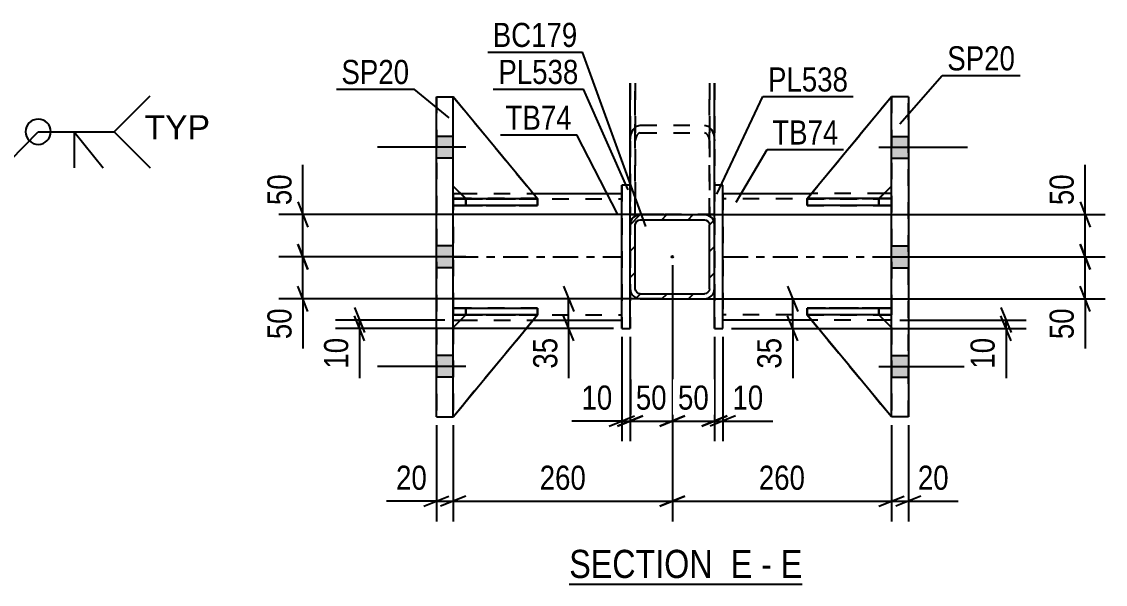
# Model space of a CAD drawing. Header units: millimetres. Extents: x 0 to 841, y 0 to 594.
# Drawn here: x 121.7 to 250.2, y 97.2 to 164 of the extents above; entities that cross this region are included whole.
import ezdxf

# ---------------------------------------------------------------- set-up
doc = ezdxf.new("R2010")
doc.units = ezdxf.units.MM
doc.linetypes.add('DXK_LINE_DOT2', pattern=[3.9198, 1.9599, -1.9599])
doc.linetypes.add('DXK_LINE_DOT3', pattern=[5.9187, 2.979, -0.9799, 0.9799, -0.9799])
doc.styles.add('Arial', font='ARIAL.TTF', dxfattribs={"height": 0.2})
doc.styles.add('Arial Narrow', font='ARIALN.TTF', dxfattribs={"height": 0.2})

# ---------------------------------------------------------------- blocks, each defined once
blk = doc.blocks.new('Unknown-122568681-16 - 2833')
at = {"color": 6, "linetype": 'Continuous'}
blk.add_line((186.62, 97.21), (214.27, 97.21), dxfattribs=at)
at = {"color": 0, "linetype": 'Continuous'}
for points in [[(204.73, 97.96), (204.73, 101.46), (186.62, 101.46), (186.62, 97.96)], [(208.34, 97.96), (208.34, 101.46), (205.78, 101.46), (205.78, 97.96)], [(210.66, 97.96), (210.66, 101.46), (209.39, 101.46), (209.39, 97.96)], [(214.27, 97.96), (214.27, 101.46), (211.71, 101.46), (211.71, 97.96)]]:
    blk.add_wipeout(points, dxfattribs=at)
at = {"color": 7, "linetype": 'Continuous', "style": 'Arial Narrow'}
for s, p in [('SECTION ', (186.62, 97.96)), ('E', (205.78, 97.96)), ('E', (211.71, 97.96)), ('-', (209.39, 97.96))]:
    blk.add_text(s, height=3.34, dxfattribs=at).set_placement(p)
blk = doc.blocks.new('Part-122568681-2897 - 2833')
at = {"color": 2, "linetype": 'Continuous'}
for p, q in [((193.85, 144.59), (193.85, 156.69)), ((203.85, 144.59), (203.85, 156.69)), ((193.85, 141.09), (194.2, 141.09)), ((194.2, 141.09), (195.05, 141.09)), ((203.5, 141.09), (202.65, 141.09)), ((203.76, 141.09), (203.5, 141.09)), ((203.85, 141.09), (203.76, 141.09))]:
    blk.add_line(p, q, dxfattribs=at)
at = {"color": 7, "linetype": 'DXK_LINE_DOT2'}
for p, q in [((193.85, 156.69), (193.85, 149.86)), ((194.45, 156.69), (194.45, 141.09)), ((194.45, 149.86), (194.45, 156.69)), ((203.25, 156.69), (203.25, 149.86)), ((203.25, 141.09), (203.25, 156.69)), ((203.85, 149.86), (203.85, 156.69)), ((194.59, 151.58), (195.05, 151.72)), ((195.05, 151.72), (202.65, 151.72)), ((202.65, 151.72), (203.11, 151.58)), ((193.85, 149.86), (193.94, 150.57)), ((193.94, 150.57), (194.2, 151.18)), ((194.2, 151.18), (194.59, 151.58)), ((194.63, 150.52), (194.5, 150.22)), ((194.82, 150.72), (194.63, 150.52)), ((195.05, 150.79), (194.82, 150.72)), ((195.05, 150.79), (202.65, 150.79)), ((202.88, 150.72), (202.65, 150.79)), ((203.08, 150.52), (202.88, 150.72)), ((203.21, 150.22), (203.08, 150.52)), ((203.11, 151.58), (203.5, 151.18)), ((203.5, 151.18), (203.76, 150.57)), ((203.76, 150.57), (203.85, 149.86)), ((193.85, 149.86), (193.85, 141.09)), ((194.5, 150.22), (194.45, 149.86)), ((194.45, 141.09), (194.45, 149.86)), ((203.25, 149.86), (203.21, 150.22)), ((203.25, 149.86), (203.25, 141.09)), ((203.85, 141.09), (203.85, 149.86)), ((193.85, 141.09), (193.85, 144.59)), ((203.85, 141.09), (203.85, 144.59)), ((194.45, 141.09), (194.5, 141.09)), ((194.5, 141.09), (194.59, 141.09)), ((195.05, 141.09), (203.11, 141.09)), ((203.5, 141.09), (203.25, 141.09))]:
    blk.add_line(p, q, dxfattribs=at)
blk = doc.blocks.new('Bolt-122568681-2849 - 2833')
at = {"linetype": 'Continuous'}
for points in [[(226.85, 147.78), (226.85, 150.38), (224.85, 150.38), (224.85, 147.78)], [(226.85, 147.78), (226.85, 150.38), (224.85, 150.38), (224.85, 147.78)], [(226.85, 147.78), (226.85, 150.38), (224.85, 150.38), (224.85, 147.78)], [(226.85, 134.78), (226.85, 137.38), (224.85, 137.38), (224.85, 134.78)], [(226.85, 134.78), (226.85, 137.38), (224.85, 137.38), (224.85, 134.78)], [(226.85, 121.78), (226.85, 124.38), (224.85, 124.38), (224.85, 121.78)], [(226.85, 121.78), (226.85, 124.38), (224.85, 124.38), (224.85, 121.78)], [(226.85, 121.78), (226.85, 124.38), (224.85, 124.38), (224.85, 121.78)]]:
    blk.add_hatch(color=1, dxfattribs=at).paths.add_polyline_path(points)
at = {"color": 1, "linetype": 'Continuous'}
for p, q in [((224.85, 150.38), (226.85, 150.38)), ((224.85, 150.38), (226.85, 150.38)), ((224.85, 150.38), (226.85, 150.38)), ((223.35, 149.08), (233.85, 149.08)), ((223.35, 149.08), (233.85, 149.08)), ((223.35, 149.08), (233.85, 149.08)), ((224.85, 147.78), (226.85, 147.78)), ((224.85, 147.78), (226.85, 147.78)), ((224.85, 147.78), (226.85, 147.78)), ((224.85, 137.38), (226.85, 137.38)), ((224.85, 137.38), (226.85, 137.38)), ((223.35, 136.08), (233.85, 136.08)), ((223.35, 136.08), (233.85, 136.08)), ((224.85, 134.78), (226.85, 134.78)), ((224.85, 134.78), (226.85, 134.78)), ((224.85, 124.38), (226.85, 124.38)), ((224.85, 124.38), (226.85, 124.38)), ((224.85, 124.38), (226.85, 124.38)), ((223.35, 123.08), (233.85, 123.08)), ((223.35, 123.08), (233.85, 123.08)), ((223.35, 123.08), (233.85, 123.08)), ((224.85, 121.78), (226.85, 121.78)), ((224.85, 121.78), (226.85, 121.78)), ((224.85, 121.78), (226.85, 121.78))]:
    blk.add_line(p, q, dxfattribs=at)
blk = doc.blocks.new('Part-122568681-3017 - 2833')
at = {"color": 7, "linetype": 'DXK_LINE_DOT2'}
for p, q in [((224.85, 155.09), (214.85, 142.98)), ((214.85, 142.98), (224.85, 155.09)), ((224.85, 144.48), (224.85, 155.09)), ((223.35, 142.98), (224.85, 144.48)), ((223.35, 142.98), (224.85, 144.48)), ((214.85, 142.98), (223.35, 142.98)), ((214.85, 142.98), (214.85, 142.98)), ((223.35, 142.98), (214.85, 142.98)), ((223.35, 142.98), (223.35, 142.98))]:
    blk.add_line(p, q, dxfattribs=at)
blk = doc.blocks.new('Part-122568681-2933 - 2833')
at = {"color": 7, "linetype": 'DXK_LINE_DOT2'}
for p, q in [((174.35, 129.18), (172.85, 127.68)), ((172.85, 117.09), (182.85, 129.18)), ((172.85, 127.68), (174.35, 129.18)), ((182.85, 129.18), (172.85, 117.09)), ((182.85, 129.18), (174.35, 129.18)), ((174.35, 129.18), (174.35, 129.18)), ((174.35, 129.18), (182.85, 129.18)), ((182.85, 129.18), (182.85, 129.18)), ((172.85, 127.68), (172.85, 117.09))]:
    blk.add_line(p, q, dxfattribs=at)
blk = doc.blocks.new('Part-122568681-2978 - 2833')
at = {"color": 2, "linetype": 'Continuous'}
for p, q in [((192.85, 127.59), (192.85, 144.59)), ((193.85, 144.59), (192.85, 144.59)), ((193.85, 139.89), (193.85, 144.59)), ((193.85, 127.59), (193.85, 132.29)), ((192.85, 127.59), (193.85, 127.59))]:
    blk.add_line(p, q, dxfattribs=at)
at = {"color": 7, "linetype": 'DXK_LINE_DOT2'}
for p, q in [((192.85, 144.59), (192.85, 127.59)), ((193.85, 144.59), (193.85, 127.59)), ((193.85, 132.29), (193.85, 139.89))]:
    blk.add_line(p, q, dxfattribs=at)
blk = doc.blocks.new('Bolt-122568681-2850 - 2833')
at = {"linetype": 'Continuous'}
for points in [[(172.85, 147.78), (172.85, 150.38), (170.85, 150.38), (170.85, 147.78)], [(172.85, 147.78), (172.85, 150.38), (170.85, 150.38), (170.85, 147.78)], [(172.85, 147.78), (172.85, 150.38), (170.85, 150.38), (170.85, 147.78)], [(172.85, 134.78), (172.85, 137.38), (170.85, 137.38), (170.85, 134.78)], [(172.85, 134.78), (172.85, 137.38), (170.85, 137.38), (170.85, 134.78)], [(172.85, 121.78), (172.85, 124.38), (170.85, 124.38), (170.85, 121.78)], [(172.85, 121.78), (172.85, 124.38), (170.85, 124.38), (170.85, 121.78)], [(172.85, 121.78), (172.85, 124.38), (170.85, 124.38), (170.85, 121.78)]]:
    blk.add_hatch(color=1, dxfattribs=at).paths.add_polyline_path(points)
at = {"color": 1, "linetype": 'Continuous'}
for p, q in [((172.85, 150.38), (170.85, 150.38)), ((172.85, 150.38), (170.85, 150.38)), ((172.85, 150.38), (170.85, 150.38)), ((174.35, 149.08), (163.85, 149.08)), ((174.35, 149.08), (163.85, 149.08)), ((174.35, 149.08), (163.85, 149.08)), ((172.85, 147.78), (170.85, 147.78)), ((172.85, 147.78), (170.85, 147.78)), ((172.85, 147.78), (170.85, 147.78)), ((172.85, 137.38), (170.85, 137.38)), ((172.85, 137.38), (170.85, 137.38)), ((174.35, 136.08), (163.85, 136.08)), ((174.35, 136.08), (163.85, 136.08)), ((172.85, 134.78), (170.85, 134.78)), ((172.85, 134.78), (170.85, 134.78)), ((172.85, 124.38), (170.85, 124.38)), ((172.85, 124.38), (170.85, 124.38)), ((172.85, 124.38), (170.85, 124.38)), ((174.35, 123.08), (163.85, 123.08)), ((174.35, 123.08), (163.85, 123.08)), ((174.35, 123.08), (163.85, 123.08)), ((172.85, 121.78), (170.85, 121.78)), ((172.85, 121.78), (170.85, 121.78)), ((172.85, 121.78), (170.85, 121.78))]:
    blk.add_line(p, q, dxfattribs=at)
blk = doc.blocks.new('Part-122568681-2896 - 2833')
at = {"color": 7, "linetype": 'DXK_LINE_DOT2'}
for p, q in [((193.85, 141.09), (193.85, 156.69)), ((193.85, 141.09), (193.85, 156.69)), ((194.45, 141.09), (194.45, 156.69)), ((194.45, 141.09), (194.45, 156.69)), ((203.25, 141.09), (203.25, 156.69)), ((203.25, 141.09), (203.25, 156.69)), ((203.85, 141.09), (203.85, 156.69)), ((203.85, 156.69), (203.85, 141.09)), ((203.85, 141.09), (193.85, 141.09)), ((203.85, 141.09), (203.85, 141.09))]:
    blk.add_line(p, q, dxfattribs=at)
blk = doc.blocks.new('Part-122568681-2932 - 2833')
at = {"color": 2, "linetype": 'Continuous'}
for p, q in [((174.35, 129.18), (172.85, 127.68)), ((172.85, 117.09), (182.85, 129.18)), ((182.85, 129.18), (174.35, 129.18)), ((174.35, 129.18), (174.35, 129.18)), ((182.85, 129.18), (182.85, 129.18))]:
    blk.add_line(p, q, dxfattribs=at)
at = {"color": 7, "linetype": 'DXK_LINE_DOT2'}
for p, q in [((172.85, 127.68), (174.35, 129.18)), ((172.85, 117.09), (182.85, 129.18)), ((174.35, 129.18), (182.85, 129.18)), ((172.85, 127.68), (172.85, 117.09))]:
    blk.add_line(p, q, dxfattribs=at)
blk = doc.blocks.new('Part-122568681-2934 - 2833')
at = {"color": 2, "linetype": 'Continuous'}
for p, q in [((172.85, 155.09), (172.85, 155.09)), ((172.85, 155.09), (172.85, 155.08)), ((182.85, 142.98), (172.85, 155.09)), ((174.34, 142.99), (172.85, 144.48)), ((181.6, 142.98), (182.85, 142.98)), ((182.85, 142.98), (182.85, 142.98))]:
    blk.add_line(p, q, dxfattribs=at)
at = {"color": 7, "linetype": 'DXK_LINE_DOT2'}
for p, q in [((172.85, 155.09), (182.85, 142.98)), ((172.85, 144.48), (172.85, 155.08)), ((174.35, 142.98), (172.85, 144.48)), ((174.35, 142.98), (174.34, 142.99)), ((182.85, 142.98), (174.35, 142.98)), ((174.35, 142.98), (174.35, 142.98)), ((174.35, 142.98), (181.6, 142.98))]:
    blk.add_line(p, q, dxfattribs=at)
blk = doc.blocks.new('Part-122568681-2935 - 2833')
at = {"color": 7, "linetype": 'DXK_LINE_DOT2'}
for p, q in [((172.85, 144.48), (172.85, 155.09)), ((172.85, 155.09), (182.85, 142.98)), ((172.85, 155.09), (182.85, 142.98)), ((174.35, 142.98), (172.85, 144.48)), ((174.35, 142.98), (172.85, 144.48)), ((182.85, 142.98), (174.35, 142.98)), ((174.35, 142.98), (174.35, 142.98)), ((174.35, 142.98), (182.85, 142.98)), ((182.85, 142.98), (182.85, 142.98))]:
    blk.add_line(p, q, dxfattribs=at)
blk = doc.blocks.new('Part-122568681-2942 - 2833')
at = {"color": 2, "linetype": 'Continuous'}
for p, q in [((214.85, 129.99), (224.85, 129.99)), ((214.85, 129.99), (214.85, 129.19)), ((224.85, 129.99), (224.85, 129.99)), ((224.85, 129.99), (224.85, 129.19)), ((224.85, 129.19), (214.85, 129.19)), ((224.85, 129.19), (224.85, 129.19))]:
    blk.add_line(p, q, dxfattribs=at)
at = {"color": 7, "linetype": 'DXK_LINE_DOT2'}
for p, q in [((223.35, 129.99), (214.85, 129.99)), ((224.85, 129.99), (223.35, 129.99)), ((223.35, 129.99), (223.35, 129.19)), ((224.85, 129.99), (224.85, 129.19)), ((214.85, 129.19), (223.35, 129.19)), ((223.35, 129.19), (224.85, 129.19))]:
    blk.add_line(p, q, dxfattribs=at)
blk = doc.blocks.new('Part-122568681-3007 - 2833')
at = {"color": 2, "linetype": 'Continuous'}
for p, q in [((170.85, 155.08), (170.85, 155.08)), ((170.85, 155.08), (172.85, 155.08)), ((170.85, 117.08), (170.85, 155.08)), ((172.85, 117.08), (172.85, 155.08)), ((170.85, 117.08), (170.85, 117.08)), ((170.85, 117.08), (172.85, 117.08))]:
    blk.add_line(p, q, dxfattribs=at)
at = {"color": 7, "linetype": 'DXK_LINE_DOT2'}
for p, q in [((170.85, 155.08), (170.85, 117.08)), ((172.85, 117.08), (172.85, 155.08))]:
    blk.add_line(p, q, dxfattribs=at)
blk = doc.blocks.new('Part-122568681-2943 - 2833')
at = {"color": 2, "linetype": 'Continuous'}
for p, q in [((214.86, 142.99), (214.85, 142.99)), ((214.85, 142.99), (214.85, 142.19)), ((224.85, 142.99), (216.1, 142.99)), ((224.85, 142.99), (224.85, 142.99)), ((224.85, 142.99), (224.85, 142.19)), ((224.85, 142.19), (214.85, 142.19)), ((224.85, 142.19), (224.85, 142.19))]:
    blk.add_line(p, q, dxfattribs=at)
at = {"color": 7, "linetype": 'DXK_LINE_DOT2'}
for p, q in [((216.1, 142.99), (214.86, 142.99)), ((223.35, 142.99), (214.86, 142.99)), ((223.35, 142.99), (224.85, 142.99)), ((223.35, 142.99), (223.35, 142.19)), ((224.85, 142.99), (224.85, 142.19)), ((214.85, 142.19), (223.35, 142.19)), ((223.35, 142.19), (224.85, 142.19))]:
    blk.add_line(p, q, dxfattribs=at)
blk = doc.blocks.new('Part-122568681-3018 - 2833')
at = {"color": 7, "linetype": 'DXK_LINE_DOT2'}
for p, q in [((214.85, 129.19), (214.85, 129.99)), ((214.85, 129.99), (223.35, 129.99)), ((224.85, 129.99), (214.85, 129.99)), ((223.35, 129.19), (223.35, 129.99)), ((223.35, 129.99), (224.85, 129.99)), ((224.85, 129.19), (224.85, 129.99)), ((224.85, 129.19), (224.85, 129.99)), ((224.85, 129.99), (224.85, 129.99)), ((223.35, 129.19), (214.85, 129.19)), ((214.85, 129.19), (224.85, 129.19)), ((224.85, 129.19), (223.35, 129.19)), ((224.85, 129.19), (224.85, 129.19))]:
    blk.add_line(p, q, dxfattribs=at)
blk = doc.blocks.new('Part-122568681-2958 - 2833')
at = {"color": 2, "linetype": 'Continuous'}
for p, q in [((204.85, 143.58), (215.35, 143.58)), ((224.85, 143.58), (223.96, 143.58)), ((215.34, 128.58), (204.85, 128.58)), ((224.85, 128.58), (223.94, 128.58))]:
    blk.add_line(p, q, dxfattribs=at)
at = {"color": 7, "linetype": 'DXK_LINE_DOT2'}
for p, q in [((204.85, 143.58), (204.85, 143.58)), ((204.85, 143.58), (204.85, 128.58)), ((204.85, 128.58), (204.85, 143.58)), ((204.85, 143.58), (204.85, 143.58)), ((204.85, 142.98), (204.85, 142.98)), ((224.85, 142.98), (204.85, 142.98)), ((223.96, 143.58), (215.35, 143.58)), ((224.85, 128.58), (224.85, 143.58)), ((224.85, 128.58), (224.85, 143.58)), ((204.85, 129.18), (204.85, 129.18)), ((224.85, 129.18), (204.85, 129.18)), ((204.85, 128.58), (204.85, 128.58)), ((204.85, 128.58), (204.85, 128.58)), ((223.94, 128.58), (215.34, 128.58))]:
    blk.add_line(p, q, dxfattribs=at)
at = {"color": 7, "linetype": 'DXK_LINE_DOT3'}
blk.add_line((204.85, 136.08), (224.85, 136.08), dxfattribs=at)
blk = doc.blocks.new('Part-122568681-2973 - 2833')
at = {"color": 2, "linetype": 'Continuous'}
for p, q in [((203.85, 139.9), (203.85, 144.59)), ((204.85, 144.59), (203.85, 144.59)), ((204.85, 127.59), (204.85, 144.59)), ((203.85, 127.59), (203.85, 132.29)), ((203.85, 127.59), (204.85, 127.59))]:
    blk.add_line(p, q, dxfattribs=at)
at = {"color": 7, "linetype": 'DXK_LINE_DOT2'}
for p, q in [((203.85, 144.59), (203.85, 127.59)), ((204.85, 127.59), (204.85, 144.59)), ((203.85, 132.29), (203.85, 139.9))]:
    blk.add_line(p, q, dxfattribs=at)
blk = doc.blocks.new('Part-122568681-2983 - 2833')
at = {"color": 2, "linetype": 'Continuous'}
for p, q in [((172.85, 143.58), (173.74, 143.58)), ((182.35, 143.58), (192.85, 143.58)), ((172.85, 128.58), (173.76, 128.58)), ((182.36, 128.58), (192.85, 128.58))]:
    blk.add_line(p, q, dxfattribs=at)
at = {"color": 7, "linetype": 'DXK_LINE_DOT2'}
for p, q in [((172.85, 143.58), (172.85, 143.58)), ((172.85, 143.58), (172.85, 128.58)), ((172.85, 128.58), (172.85, 143.58)), ((172.85, 143.58), (172.85, 143.58)), ((172.85, 142.98), (172.85, 142.98)), ((172.85, 142.98), (192.85, 142.98)), ((173.74, 143.58), (182.35, 143.58)), ((192.85, 128.58), (192.85, 143.58)), ((192.85, 128.58), (192.85, 143.58)), ((172.85, 129.18), (172.85, 129.18)), ((172.85, 129.18), (192.85, 129.18)), ((172.85, 128.58), (172.85, 128.58)), ((172.85, 128.58), (172.85, 128.58)), ((173.76, 128.58), (182.36, 128.58))]:
    blk.add_line(p, q, dxfattribs=at)
at = {"color": 7, "linetype": 'DXK_LINE_DOT3'}
blk.add_line((172.85, 136.08), (192.85, 136.08), dxfattribs=at)
blk = doc.blocks.new('Part-122568681-2984 - 2833')
at = {"color": 7, "linetype": 'DXK_LINE_DOT2'}
for p, q in [((172.85, 129.99), (174.35, 129.99)), ((182.85, 129.99), (172.85, 129.99)), ((172.85, 129.99), (172.85, 129.99)), ((172.85, 129.99), (172.85, 129.19)), ((172.85, 129.99), (172.85, 129.19)), ((174.35, 129.99), (182.85, 129.99)), ((174.35, 129.99), (174.35, 129.19)), ((182.85, 129.99), (182.85, 129.19)), ((174.35, 129.19), (172.85, 129.19)), ((172.85, 129.19), (182.85, 129.19)), ((172.85, 129.19), (172.85, 129.19)), ((182.85, 129.19), (174.35, 129.19))]:
    blk.add_line(p, q, dxfattribs=at)
blk = doc.blocks.new('Part-122568681-2985 - 2833')
at = {"color": 7, "linetype": 'DXK_LINE_DOT2'}
for p, q in [((172.85, 142.99), (174.35, 142.99)), ((182.85, 142.99), (172.85, 142.99)), ((172.85, 142.99), (172.85, 142.99)), ((172.85, 142.99), (172.85, 142.19)), ((172.85, 142.99), (172.85, 142.19)), ((174.35, 142.99), (182.85, 142.99)), ((174.35, 142.99), (174.35, 142.19)), ((182.85, 142.99), (182.85, 142.19)), ((174.35, 142.19), (172.85, 142.19)), ((172.85, 142.19), (182.85, 142.19)), ((172.85, 142.19), (172.85, 142.19)), ((182.85, 142.19), (174.35, 142.19))]:
    blk.add_line(p, q, dxfattribs=at)
blk = doc.blocks.new('Part-122568681-3050 - 2833')
at = {"linetype": 'Continuous'}
h = blk.add_hatch(dxfattribs=at)
h.set_pattern_fill('', scale=0.7, style=0, pattern_type=0)
h.set_pattern_definition([(45, (195.0512, 141.0946), (-1.57154, 1.57154), [])])
h.paths.add_polyline_path([(202.65, 141.09), (195.05, 141.09), (194.59, 141), (194.2, 140.74), (193.94, 140.35), (193.85, 139.89), (193.85, 132.29), (193.94, 131.84), (194.2, 131.45), (194.59, 131.19), (195.05, 131.09), (202.65, 131.09), (203.11, 131.19), (203.5, 131.45), (203.76, 131.84), (203.85, 132.29), (203.85, 139.89), (203.76, 140.35), (203.5, 140.74), (203.11, 141)])
h.paths.add_polyline_path([(203.21, 140.12), (203.25, 139.89), (203.25, 132.29), (203.21, 132.06), (203.08, 131.87), (202.88, 131.74), (202.65, 131.69), (195.05, 131.69), (194.82, 131.74), (194.63, 131.87), (194.5, 132.06), (194.45, 132.29), (194.45, 139.89), (194.5, 140.12), (194.63, 140.32), (194.82, 140.45), (195.05, 140.49), (202.65, 140.49), (202.88, 140.45), (203.08, 140.32)])
blk.add_hatch(color=30, dxfattribs=at).paths.add_polyline_path([(198.85, 135.99, -1), (198.85, 136.19, -1)])
at = {"color": 2, "linetype": 'Continuous'}
for p, q in [((193.94, 140.35), (193.85, 139.89)), ((194.5, 140.12), (194.63, 140.32)), ((195.05, 141.09), (194.59, 141)), ((194.63, 140.32), (194.82, 140.45)), ((194.82, 140.45), (195.05, 140.49)), ((195.05, 141.09), (195.05, 141.09)), ((195.05, 141.09), (202.65, 141.09)), ((195.05, 140.49), (195.05, 140.49)), ((195.05, 140.49), (202.65, 140.49)), ((202.65, 141.09), (202.65, 141.09)), ((203.11, 141), (202.65, 141.09)), ((202.65, 140.49), (202.65, 140.49)), ((202.65, 140.49), (202.88, 140.45)), ((202.88, 140.45), (203.08, 140.32)), ((203.08, 140.32), (203.21, 140.12)), ((203.85, 139.89), (203.76, 140.35)), ((193.85, 139.89), (193.85, 139.89)), ((193.85, 132.29), (193.85, 139.89)), ((194.45, 139.89), (194.5, 140.12)), ((194.45, 139.89), (194.45, 139.89)), ((194.45, 132.29), (194.45, 139.89)), ((203.21, 140.12), (203.25, 139.89)), ((203.25, 139.89), (203.25, 139.89)), ((203.25, 132.29), (203.25, 139.89)), ((203.85, 139.89), (203.85, 139.89)), ((203.85, 132.29), (203.85, 139.89)), ((193.85, 132.29), (193.85, 132.29)), ((193.85, 132.29), (193.94, 131.84)), ((194.45, 132.29), (194.45, 132.29)), ((194.5, 132.06), (194.45, 132.29)), ((194.63, 131.87), (194.5, 132.06)), ((194.59, 131.19), (195.05, 131.09)), ((194.82, 131.74), (194.63, 131.87)), ((195.05, 131.69), (194.82, 131.74)), ((195.05, 131.69), (195.05, 131.69)), ((195.05, 131.69), (202.65, 131.69)), ((202.88, 131.74), (202.65, 131.69)), ((202.65, 131.69), (202.65, 131.69)), ((202.65, 131.09), (203.11, 131.19)), ((203.08, 131.87), (202.88, 131.74)), ((203.21, 132.06), (203.08, 131.87)), ((203.25, 132.29), (203.21, 132.06)), ((203.25, 132.29), (203.25, 132.29)), ((203.76, 131.84), (203.85, 132.29)), ((203.85, 132.29), (203.85, 132.29)), ((195.05, 131.09), (195.05, 131.09)), ((195.05, 131.09), (202.65, 131.09)), ((202.65, 131.09), (202.65, 131.09))]:
    blk.add_line(p, q, dxfattribs=at)
at = {"color": 7, "linetype": 'DXK_LINE_DOT3'}
blk.add_line((198.85, 136.09), (198.85, 136.09), dxfattribs=at)
at = {"color": 30, "linetype": 'DXK_LINE_DOT3'}
blk.add_line((198.85, 136.09), (198.85, 136.09), dxfattribs=at)
at = {"color": 30, "linetype": 'Continuous'}
blk.add_circle((198.85, 136.09), 0.1, dxfattribs=at)
at = {"color": 2, "linetype": 'Continuous'}
for centre, start, end in [((195.05, 139.89), 112.5, 157.5), ((202.65, 139.89), 22.5, 67.5), ((195.05, 132.29), 202.5, 247.5), ((202.65, 132.29), 292.5, 337.5)]:
    blk.add_arc(centre, 1.2, start, end, dxfattribs=at)
blk = doc.blocks.new('Part-122568681-2986 - 2833')
at = {"color": 2, "linetype": 'Continuous'}
for p, q in [((172.85, 129.19), (172.85, 129.99)), ((172.85, 129.99), (182.85, 129.99)), ((172.85, 129.99), (172.85, 129.99)), ((182.85, 129.19), (182.85, 129.99)), ((182.85, 129.19), (172.85, 129.19)), ((172.85, 129.19), (172.85, 129.19))]:
    blk.add_line(p, q, dxfattribs=at)
at = {"color": 7, "linetype": 'DXK_LINE_DOT2'}
for p, q in [((172.85, 129.19), (172.85, 129.99)), ((174.35, 129.99), (172.85, 129.99)), ((174.35, 129.19), (174.35, 129.99)), ((182.85, 129.99), (174.35, 129.99)), ((172.85, 129.19), (174.35, 129.19)), ((174.35, 129.19), (182.85, 129.19))]:
    blk.add_line(p, q, dxfattribs=at)
blk = doc.blocks.new('Part-122568681-2987 - 2833')
at = {"color": 2, "linetype": 'Continuous'}
for p, q in [((172.85, 142.19), (172.85, 142.99)), ((172.85, 142.99), (181.6, 142.99)), ((172.85, 142.99), (172.85, 142.99)), ((182.85, 142.99), (182.84, 142.99)), ((182.85, 142.19), (182.85, 142.99)), ((182.85, 142.19), (172.85, 142.19)), ((172.85, 142.19), (172.85, 142.19))]:
    blk.add_line(p, q, dxfattribs=at)
at = {"color": 7, "linetype": 'DXK_LINE_DOT2'}
for p, q in [((172.85, 142.19), (172.85, 142.99)), ((174.35, 142.99), (172.85, 142.99)), ((174.35, 142.19), (174.35, 142.99)), ((174.35, 142.99), (182.84, 142.99)), ((172.85, 142.19), (174.35, 142.19)), ((174.35, 142.19), (182.85, 142.19))]:
    blk.add_line(p, q, dxfattribs=at)
blk = doc.blocks.new('Part-122568681-3002 - 2833')
at = {"color": 2, "linetype": 'Continuous'}
for p, q in [((226.85, 155.08), (224.85, 155.08)), ((224.85, 117.08), (224.85, 155.08)), ((226.85, 155.08), (226.85, 117.08)), ((226.85, 117.08), (224.85, 117.08))]:
    blk.add_line(p, q, dxfattribs=at)
at = {"color": 7, "linetype": 'DXK_LINE_DOT2'}
for p, q in [((224.85, 155.08), (224.85, 117.08)), ((226.85, 117.08), (226.85, 155.08))]:
    blk.add_line(p, q, dxfattribs=at)
blk = doc.blocks.new('Part-122568681-3016 - 2833')
at = {"color": 2, "linetype": 'Continuous'}
for p, q in [((224.85, 155.09), (214.85, 142.98)), ((224.85, 155.08), (224.85, 155.09)), ((224.85, 155.09), (224.85, 155.09)), ((223.36, 142.99), (224.85, 144.48)), ((216.1, 142.98), (214.85, 142.98)), ((214.85, 142.98), (214.85, 142.98))]:
    blk.add_line(p, q, dxfattribs=at)
at = {"color": 7, "linetype": 'DXK_LINE_DOT2'}
for p, q in [((224.85, 155.09), (214.85, 142.98)), ((224.85, 144.48), (224.85, 155.08)), ((223.35, 142.98), (224.85, 144.48)), ((223.35, 142.98), (214.85, 142.98)), ((223.35, 142.98), (216.1, 142.98)), ((223.35, 142.98), (223.36, 142.99)), ((223.35, 142.98), (223.35, 142.98))]:
    blk.add_line(p, q, dxfattribs=at)
blk = doc.blocks.new('Part-122568681-3019 - 2833')
at = {"color": 7, "linetype": 'DXK_LINE_DOT2'}
for p, q in [((214.85, 142.19), (214.85, 142.99)), ((214.85, 142.99), (223.35, 142.99)), ((224.85, 142.99), (214.85, 142.99)), ((223.35, 142.19), (223.35, 142.99)), ((223.35, 142.99), (224.85, 142.99)), ((224.85, 142.19), (224.85, 142.99)), ((224.85, 142.19), (224.85, 142.99)), ((224.85, 142.99), (224.85, 142.99)), ((223.35, 142.19), (214.85, 142.19)), ((214.85, 142.19), (224.85, 142.19)), ((224.85, 142.19), (223.35, 142.19)), ((224.85, 142.19), (224.85, 142.19))]:
    blk.add_line(p, q, dxfattribs=at)
blk = doc.blocks.new('Part-122568681-3053 - 2833')
at = {"color": 2, "linetype": 'Continuous'}
for p, q in [((214.85, 129.18), (214.85, 129.18)), ((223.35, 129.18), (214.85, 129.18)), ((224.85, 117.09), (214.85, 129.18)), ((223.35, 129.18), (223.35, 129.18)), ((223.35, 129.18), (224.85, 127.68))]:
    blk.add_line(p, q, dxfattribs=at)
at = {"color": 7, "linetype": 'DXK_LINE_DOT2'}
for p, q in [((214.85, 129.18), (223.35, 129.18)), ((224.85, 117.09), (214.85, 129.18)), ((223.35, 129.18), (224.85, 127.68)), ((224.85, 127.68), (224.85, 117.09))]:
    blk.add_line(p, q, dxfattribs=at)
blk = doc.blocks.new('Part-122568681-3054 - 2833')
at = {"color": 7, "linetype": 'DXK_LINE_DOT2'}
for p, q in [((214.85, 129.18), (223.35, 129.18)), ((224.85, 117.09), (214.85, 129.18)), ((214.85, 129.18), (214.85, 129.18)), ((223.35, 129.18), (214.85, 129.18)), ((214.85, 129.18), (224.85, 117.09)), ((223.35, 129.18), (224.85, 127.68)), ((223.35, 129.18), (223.35, 129.18)), ((224.85, 127.68), (223.35, 129.18)), ((224.85, 127.68), (224.85, 117.09))]:
    blk.add_line(p, q, dxfattribs=at)
blk = doc.blocks.new('StraightDimension-122568681-3164 - 2833')
at = {"color": 7, "linetype": 'Continuous'}
for p, q in [((198.85, 135.09), (198.85, 104.68)), ((172.85, 116.08), (172.85, 104.68)), ((174.35, 107.68), (171.35, 106.48)), ((172.85, 107.08), (198.85, 107.08)), ((197.35, 106.48), (200.35, 107.68))]:
    blk.add_line(p, q, dxfattribs=at)
at = {"color": 0}
blk.add_wipeout([(189.19, 107.83), (189.19, 112.03), (182.51, 112.03), (182.51, 107.83)], dxfattribs=at)
at = {"color": 3, "style": 'Arial Narrow'}
blk.add_text('260', height=2.863, dxfattribs=at).set_placement((183.11, 108.43))
blk = doc.blocks.new('StraightDimension-122568681-3244 - 2833')
at = {"color": 7, "linetype": 'Continuous'}
for p, q in [((155.02, 141.09), (155.02, 147)), ((155.02, 141.09), (155.02, 147)), ((154.42, 142.59), (155.62, 139.59)), ((197.85, 141.09), (152.17, 141.09)), ((155.02, 136.08), (155.02, 141.09)), ((155.62, 134.58), (154.42, 137.58)), ((165.35, 136.08), (152.17, 136.08))]:
    blk.add_line(p, q, dxfattribs=at)
at = {"color": 0}
blk.add_wipeout([(154.27, 146.48), (150.07, 146.48), (150.07, 141.62), (154.27, 141.62)], dxfattribs=at)
at = {"color": 3, "style": 'Arial Narrow'}
blk.add_text('50', height=2.863, rotation=90.0002, dxfattribs=at).set_placement((153.67, 142.22))
blk = doc.blocks.new('StraightDimension-122568681-3080 - 2833')
at = {"color": 7, "linetype": 'Continuous'}
for p, q in [((198.85, 135.09), (198.85, 114.19)), ((193.85, 126.59), (193.85, 114.19)), ((192.35, 115.99), (195.35, 117.19)), ((200.35, 117.19), (197.35, 115.99)), ((193.85, 116.59), (198.85, 116.59))]:
    blk.add_line(p, q, dxfattribs=at)
at = {"color": 0}
blk.add_wipeout([(198.78, 117.34), (198.78, 121.54), (193.92, 121.54), (193.92, 117.34)], dxfattribs=at)
at = {"color": 3, "style": 'Arial Narrow'}
blk.add_text('50', height=2.863, dxfattribs=at).set_placement((194.52, 117.94))
blk = doc.blocks.new('StraightDimension-122568681-3187 - 2833')
at = {"color": 7, "linetype": 'Continuous'}
for p, q in [((170.85, 116.08), (170.85, 104.68)), ((172.85, 116.08), (172.85, 104.68)), ((170.85, 107.08), (164.94, 107.08)), ((170.85, 107.08), (164.94, 107.08)), ((169.35, 106.48), (172.35, 107.68)), ((170.85, 107.08), (172.85, 107.08)), ((174.35, 107.68), (171.35, 106.48))]:
    blk.add_line(p, q, dxfattribs=at)
at = {"color": 0}
blk.add_wipeout([(170.33, 107.83), (170.33, 112.03), (165.47, 112.03), (165.47, 107.83)], dxfattribs=at)
at = {"color": 3, "style": 'Arial Narrow'}
blk.add_text('20', height=2.863, dxfattribs=at).set_placement((166.07, 108.43))
blk = doc.blocks.new('StraightDimension-122568681-3070 - 2833')
at = {"color": 7, "linetype": 'Continuous'}
for p, q in [((192.85, 126.59), (192.85, 114.19)), ((193.85, 126.59), (193.85, 114.19)), ((191.35, 115.99), (194.35, 117.19)), ((195.35, 117.19), (192.35, 115.99)), ((192.85, 116.59), (186.94, 116.59)), ((192.85, 116.59), (186.94, 116.59)), ((192.85, 116.59), (193.85, 116.59))]:
    blk.add_line(p, q, dxfattribs=at)
at = {"color": 0}
blk.add_wipeout([(192.33, 117.34), (192.33, 121.54), (187.47, 121.54), (187.47, 117.34)], dxfattribs=at)
at = {"color": 3, "style": 'Arial Narrow'}
blk.add_text('10', height=2.863, dxfattribs=at).set_placement((188.07, 117.94))
blk = doc.blocks.new('StraightDimension-122568681-3226 - 2833')
at = {"color": 7, "linetype": 'Continuous'}
for p, q in [((161.14, 130.08), (162.34, 127.08)), ((171.86, 128.58), (158.89, 128.58)), ((162.34, 126.09), (161.14, 129.09)), ((161.74, 127.59), (161.74, 128.58)), ((191.85, 127.59), (158.89, 127.59)), ((161.74, 127.59), (161.74, 121.68)), ((161.74, 127.59), (161.74, 121.68))]:
    blk.add_line(p, q, dxfattribs=at)
at = {"color": 0}
blk.add_wipeout([(160.99, 127.06), (156.79, 127.06), (156.79, 122.21), (160.99, 122.21)], dxfattribs=at)
at = {"color": 3, "style": 'Arial Narrow'}
blk.add_text('10', height=2.863, rotation=90.0002, dxfattribs=at).set_placement((160.39, 122.81))
blk = doc.blocks.new('StraightDimension-122568681-3114 - 2833')
at = {"color": 7, "linetype": 'Continuous'}
for p, q in [((203.85, 126.59), (203.85, 114.19)), ((204.85, 126.59), (204.85, 114.19)), ((202.35, 115.99), (205.35, 117.19)), ((206.35, 117.19), (203.35, 115.99)), ((203.85, 116.59), (204.85, 116.59)), ((204.85, 116.59), (210.76, 116.59)), ((204.85, 116.59), (210.76, 116.59))]:
    blk.add_line(p, q, dxfattribs=at)
at = {"color": 0}
blk.add_wipeout([(210.23, 117.34), (210.23, 121.54), (205.38, 121.54), (205.38, 117.34)], dxfattribs=at)
at = {"color": 3, "style": 'Arial Narrow'}
blk.add_text('10', height=2.863, dxfattribs=at).set_placement((205.98, 117.94))
blk = doc.blocks.new('StraightDimension-122568681-3125 - 2833')
at = {"color": 7, "linetype": 'Continuous'}
for p, q in [((224.85, 116.09), (224.85, 104.68)), ((226.85, 116.08), (226.85, 104.68)), ((223.35, 106.48), (226.35, 107.68)), ((224.85, 107.08), (226.85, 107.08)), ((228.35, 107.68), (225.35, 106.48)), ((226.85, 107.08), (232.76, 107.08)), ((226.85, 107.08), (232.76, 107.08))]:
    blk.add_line(p, q, dxfattribs=at)
at = {"color": 0}
blk.add_wipeout([(232.23, 107.83), (232.23, 112.03), (227.38, 112.03), (227.38, 107.83)], dxfattribs=at)
at = {"color": 3, "style": 'Arial Narrow'}
blk.add_text('20', height=2.863, dxfattribs=at).set_placement((227.98, 108.43))
blk = doc.blocks.new('StraightDimension-122568681-3215 - 2833')
at = {"color": 7, "linetype": 'Continuous'}
for p, q in [((185.95, 132.59), (187.15, 129.59)), ((197.86, 131.09), (183.7, 131.09)), ((186.55, 127.59), (186.55, 131.09)), ((187.15, 126.09), (185.95, 129.09)), ((191.85, 127.59), (183.7, 127.59)), ((186.55, 127.59), (186.55, 121.68)), ((186.55, 127.59), (186.55, 121.68))]:
    blk.add_line(p, q, dxfattribs=at)
at = {"color": 0}
blk.add_wipeout([(185.8, 127.06), (181.6, 127.06), (181.6, 122.21), (185.8, 122.21)], dxfattribs=at)
at = {"color": 3, "style": 'Arial Narrow'}
blk.add_text('35', height=2.863, rotation=90.0002, dxfattribs=at).set_placement((185.2, 122.81))
blk = doc.blocks.new('StraightDimension-122568681-3264 - 2833')
at = {"color": 7, "linetype": 'Continuous'}
for p, q in [((154.42, 137.58), (155.62, 134.58)), ((165.35, 136.08), (152.17, 136.08)), ((155.02, 131.09), (155.02, 136.08)), ((155.62, 129.59), (154.42, 132.59)), ((197.86, 131.09), (152.17, 131.09)), ((155.02, 131.09), (155.02, 125.19)), ((155.02, 131.09), (155.02, 125.19))]:
    blk.add_line(p, q, dxfattribs=at)
at = {"color": 0}
blk.add_wipeout([(154.27, 130.57), (150.07, 130.57), (150.07, 125.71), (154.27, 125.71)], dxfattribs=at)
at = {"color": 3, "style": 'Arial Narrow'}
blk.add_text('50', height=2.863, rotation=90.0002, dxfattribs=at).set_placement((153.67, 126.31))
blk = doc.blocks.new('StraightDimension-122568681-3141 - 2833')
at = {"color": 7, "linetype": 'Continuous'}
for p, q in [((198.85, 135.09), (198.85, 104.68)), ((224.85, 116.09), (224.85, 104.68)), ((200.35, 107.68), (197.35, 106.48)), ((198.85, 107.08), (224.85, 107.08)), ((223.35, 106.48), (226.35, 107.68))]:
    blk.add_line(p, q, dxfattribs=at)
at = {"color": 0}
blk.add_wipeout([(215.19, 107.83), (215.19, 112.03), (208.51, 112.03), (208.51, 107.83)], dxfattribs=at)
at = {"color": 3, "style": 'Arial Narrow'}
blk.add_text('260', height=2.863, dxfattribs=at).set_placement((209.11, 108.43))
blk = doc.blocks.new('StraightDimension-122568681-3097 - 2833')
at = {"color": 7, "linetype": 'Continuous'}
for p, q in [((198.85, 135.09), (198.85, 114.19)), ((203.85, 126.59), (203.85, 114.19)), ((197.35, 115.99), (200.35, 117.19)), ((205.35, 117.19), (202.35, 115.99)), ((198.85, 116.59), (203.85, 116.59))]:
    blk.add_line(p, q, dxfattribs=at)
at = {"color": 0}
blk.add_wipeout([(203.78, 117.34), (203.78, 121.54), (198.92, 121.54), (198.92, 117.34)], dxfattribs=at)
at = {"color": 3, "style": 'Arial Narrow'}
blk.add_text('50', height=2.863, dxfattribs=at).set_placement((199.52, 117.94))
blk = doc.blocks.new('StraightDimension-122568681-3204 - 2833')
at = {"color": 7, "linetype": 'Continuous'}
for p, q in [((212.53, 132.59), (213.73, 129.59)), ((199.86, 131.09), (215.53, 131.09)), ((213.13, 127.59), (213.13, 131.09)), ((213.73, 126.09), (212.53, 129.09)), ((205.85, 127.59), (215.53, 127.59)), ((213.13, 127.59), (213.13, 121.68)), ((213.13, 127.59), (213.13, 121.68))]:
    blk.add_line(p, q, dxfattribs=at)
at = {"color": 0}
blk.add_wipeout([(212.38, 127.06), (208.18, 127.06), (208.18, 122.21), (212.38, 122.21)], dxfattribs=at)
at = {"color": 3, "style": 'Arial Narrow'}
blk.add_text('35', height=2.863, rotation=90.0002, dxfattribs=at).set_placement((211.78, 122.81))
blk = doc.blocks.new('StraightDimension-122568681-3235 - 2833')
at = {"color": 7, "linetype": 'Continuous'}
for p, q in [((237.84, 130.08), (239.04, 127.08)), ((225.86, 128.58), (240.84, 128.58)), ((239.04, 126.09), (237.84, 129.09)), ((238.44, 127.59), (238.44, 128.58)), ((205.85, 127.59), (240.84, 127.59)), ((238.44, 127.59), (238.44, 121.68)), ((238.44, 127.59), (238.44, 121.68))]:
    blk.add_line(p, q, dxfattribs=at)
at = {"color": 0}
blk.add_wipeout([(237.69, 127.06), (233.49, 127.06), (233.49, 122.21), (237.69, 122.21)], dxfattribs=at)
at = {"color": 3, "style": 'Arial Narrow'}
blk.add_text('10', height=2.863, rotation=90.0002, dxfattribs=at).set_placement((237.09, 122.81))
blk = doc.blocks.new('StraightDimension-122568681-3283 - 2833')
at = {"color": 7, "linetype": 'Continuous'}
for p, q in [((247.82, 141.09), (247.82, 147)), ((247.82, 141.09), (247.82, 147)), ((247.22, 142.59), (248.42, 139.59)), ((199.85, 141.09), (250.22, 141.09)), ((247.82, 136.08), (247.82, 141.09)), ((248.42, 134.58), (247.22, 137.58)), ((232.35, 136.08), (250.22, 136.08))]:
    blk.add_line(p, q, dxfattribs=at)
at = {"color": 0}
blk.add_wipeout([(247.07, 146.48), (242.87, 146.48), (242.87, 141.62), (247.07, 141.62)], dxfattribs=at)
at = {"color": 3, "style": 'Arial Narrow'}
blk.add_text('50', height=2.863, rotation=90.0002, dxfattribs=at).set_placement((246.47, 142.22))
blk = doc.blocks.new('StraightDimension-122568681-3301 - 2833')
at = {"color": 7, "linetype": 'Continuous'}
for p, q in [((247.22, 137.58), (248.42, 134.58)), ((232.35, 136.08), (250.22, 136.08)), ((247.82, 131.09), (247.82, 136.08)), ((248.42, 129.59), (247.22, 132.59)), ((199.86, 131.09), (250.22, 131.09)), ((247.82, 131.09), (247.82, 125.19)), ((247.82, 131.09), (247.82, 125.19))]:
    blk.add_line(p, q, dxfattribs=at)
at = {"color": 0}
blk.add_wipeout([(247.07, 130.57), (242.87, 130.57), (242.87, 125.71), (247.07, 125.71)], dxfattribs=at)
at = {"color": 3, "style": 'Arial Narrow'}
blk.add_text('50', height=2.863, rotation=90.0002, dxfattribs=at).set_placement((246.47, 126.31))
blk = doc.blocks.new('WeldMark-122568681-2343 - 2078')
at = {"linetype": 'Continuous'}
blk.add_hatch(color=30, dxfattribs=at).paths.add_polyline_path([(112.05, 138.07), (109.41, 136.45), (110.98, 139.12)])
at = {"color": 30, "linetype": 'Continuous'}
for p, q in [((109.41, 136.45), (123.62, 150.93)), ((123.62, 150.93), (132.62, 150.93))]:
    blk.add_line(p, q, dxfattribs=at)
at = {"color": 3, "linetype": 'Continuous'}
for q in [(131.33, 146.64), (127.9, 146.64)]:
    blk.add_line((127.9, 150.93), q, dxfattribs=at)
for start, end in [(90, 270), (270, 90)]:
    blk.add_arc((123.62, 150.93), 1.5, start, end, dxfattribs=at)
at = {"color": 0, "linetype": 'Continuous'}
blk.add_wipeout([(143.99, 150.03), (143.99, 153.03), (136.22, 153.03), (136.22, 150.03)], dxfattribs=at)
blk.add_wipeout([(143.99, 150.03), (143.99, 153.03), (136.22, 153.03), (136.22, 150.03)], dxfattribs=at)
at = {"color": 3, "linetype": 'Continuous'}
for q in [(136.9, 155.21), (136.9, 146.64)]:
    blk.add_line((132.62, 150.93), q, dxfattribs=at)
at = {"color": 3, "linetype": 'Continuous', "style": 'Arial'}
blk.add_text('TYP', height=2.865, dxfattribs=at).set_placement((136.22, 150.03))
blk = doc.blocks.new('Mark-122568681-2998 - 2833')
at = {"color": 0}
blk.add_wipeout([(239.51, 158.21), (239.51, 161.21), (231.47, 161.21), (231.47, 158.21)], dxfattribs=at)
blk.add_wipeout([(239.51, 158.21), (239.51, 161.21), (231.47, 161.21), (231.47, 158.21)], dxfattribs=at)
at = {"color": 30, "linetype": 'Continuous'}
for p, q in [((225.85, 151.88), (230.87, 157.61)), ((230.87, 157.61), (240.11, 157.61))]:
    blk.add_line(p, q, dxfattribs=at)
at = {"color": 3, "style": 'Arial Narrow'}
blk.add_text('SP20', height=2.863, dxfattribs=at).set_placement((231.47, 158.21))
blk = doc.blocks.new('Mark-122568681-2954 - 2833')
at = {"color": 0}
blk.add_wipeout([(218.55, 149.41), (218.55, 152.41), (210.7, 152.41), (210.7, 149.41)], dxfattribs=at)
blk.add_wipeout([(218.55, 149.41), (218.55, 152.41), (210.7, 152.41), (210.7, 149.41)], dxfattribs=at)
at = {"color": 30, "linetype": 'Continuous'}
for p, q in [((206.42, 142.57), (210.1, 148.81)), ((210.1, 148.81), (219.15, 148.81))]:
    blk.add_line(p, q, dxfattribs=at)
at = {"color": 3, "style": 'Arial Narrow'}
blk.add_text('TB74', height=2.863, dxfattribs=at).set_placement((210.7, 149.41))
blk = doc.blocks.new('Mark-122568681-2969 - 2833')
at = {"color": 0}
blk.add_wipeout([(219.7, 155.7), (219.7, 158.7), (210.2, 158.7), (210.2, 155.7)], dxfattribs=at)
blk.add_wipeout([(219.7, 155.7), (219.7, 158.7), (210.2, 158.7), (210.2, 155.7)], dxfattribs=at)
at = {"color": 30, "linetype": 'Continuous'}
for p, q in [((204.11, 143.53), (209.6, 155.1)), ((209.6, 155.1), (220.3, 155.1))]:
    blk.add_line(p, q, dxfattribs=at)
at = {"color": 3, "style": 'Arial Narrow'}
blk.add_text('PL538', height=2.863, dxfattribs=at).set_placement((210.2, 155.7))
blk = doc.blocks.new('Mark-122568681-2974 - 2833')
at = {"color": 0}
blk.add_wipeout([(187.71, 156.6), (187.71, 159.6), (178.21, 159.6), (178.21, 156.6)], dxfattribs=at)
blk.add_wipeout([(187.71, 156.6), (187.71, 159.6), (178.21, 159.6), (178.21, 156.6)], dxfattribs=at)
at = {"color": 30, "linetype": 'Continuous'}
for p in [(177.61, 156), (193.61, 144.02)]:
    blk.add_line(p, (188.31, 156), dxfattribs=at)
at = {"color": 3, "style": 'Arial Narrow'}
blk.add_text('PL538', height=2.863, dxfattribs=at).set_placement((178.21, 156.6))
blk = doc.blocks.new('Mark-122568681-2979 - 2833')
at = {"color": 0}
blk.add_wipeout([(186.91, 151.16), (186.91, 154.16), (179.06, 154.16), (179.06, 151.16)], dxfattribs=at)
blk.add_wipeout([(186.91, 151.16), (186.91, 154.16), (179.06, 154.16), (179.06, 151.16)], dxfattribs=at)
at = {"color": 30, "linetype": 'Continuous'}
for p in [(178.46, 150.56), (192.37, 141.12)]:
    blk.add_line(p, (187.51, 150.56), dxfattribs=at)
at = {"color": 3, "style": 'Arial Narrow'}
blk.add_text('TB74', height=2.863, dxfattribs=at).set_placement((179.06, 151.16))
blk = doc.blocks.new('Mark-122568681-3003 - 2833')
at = {"color": 0}
blk.add_wipeout([(167.63, 156.59), (167.63, 159.59), (159.59, 159.59), (159.59, 156.59)], dxfattribs=at)
blk.add_wipeout([(167.63, 156.59), (167.63, 159.59), (159.59, 159.59), (159.59, 156.59)], dxfattribs=at)
at = {"color": 30, "linetype": 'Continuous'}
for p in [(158.99, 155.99), (172.39, 152.56)]:
    blk.add_line(p, (168.23, 155.99), dxfattribs=at)
at = {"color": 3, "style": 'Arial Narrow'}
blk.add_text('SP20', height=2.863, dxfattribs=at).set_placement((159.59, 156.59))
blk = doc.blocks.new('Mark-122568681-3046 - 2833')
at = {"color": 0}
blk.add_wipeout([(187.59, 160.99), (187.59, 163.99), (177.54, 163.99), (177.54, 160.99)], dxfattribs=at)
blk.add_wipeout([(187.59, 160.99), (187.59, 163.99), (177.54, 163.99), (177.54, 160.99)], dxfattribs=at)
at = {"color": 30, "linetype": 'Continuous'}
for p in [(176.94, 160.39), (195.69, 139.7)]:
    blk.add_line(p, (188.19, 160.39), dxfattribs=at)
at = {"color": 3, "style": 'Arial Narrow'}
blk.add_text('BC179', height=2.863, dxfattribs=at).set_placement((177.54, 160.99))

msp = doc.modelspace()

# ---------------------------------------------------------------- block references
for name in ['Part-122568681-2897 - 2833', 'Part-122568681-2896 - 2833', 'WeldMark-122568681-2343 - 2078', 'Part-122568681-3007 - 2833', 'Part-122568681-2934 - 2833', 'Part-122568681-2935 - 2833', 'Part-122568681-3017 - 2833', 'Part-122568681-3016 - 2833', 'Part-122568681-3002 - 2833', 'Bolt-122568681-2850 - 2833', 'Bolt-122568681-2849 - 2833', 'Part-122568681-2978 - 2833', 'Part-122568681-2973 - 2833', 'Part-122568681-2983 - 2833', 'Part-122568681-2985 - 2833', 'Part-122568681-2987 - 2833', 'Part-122568681-2958 - 2833', 'Part-122568681-2943 - 2833', 'Part-122568681-3019 - 2833', 'Part-122568681-3050 - 2833', 'Part-122568681-2984 - 2833', 'Part-122568681-2986 - 2833', 'Part-122568681-2942 - 2833', 'Part-122568681-3018 - 2833', 'Part-122568681-2933 - 2833', 'Part-122568681-2932 - 2833', 'Part-122568681-3053 - 2833', 'Part-122568681-3054 - 2833', 'StraightDimension-122568681-3114 - 2833', 'StraightDimension-122568681-3125 - 2833', 'Unknown-122568681-16 - 2833']:
    msp.add_blockref(name, (0, 0))

# ---------------------------------------------------------------- next in the draw order: block references
for name in ['Mark-122568681-2998 - 2833', 'Mark-122568681-3003 - 2833', 'StraightDimension-122568681-3164 - 2833']:
    msp.add_blockref(name, (0, 0))

# ---------------------------------------------------------------- next in the draw order: block references
for name in ['StraightDimension-122568681-3244 - 2833', 'StraightDimension-122568681-3187 - 2833']:
    msp.add_blockref(name, (0, 0))

# ---------------------------------------------------------------- next in the draw order: block references
for name in ['Mark-122568681-2974 - 2833', 'StraightDimension-122568681-3080 - 2833']:
    msp.add_blockref(name, (0, 0))

# ---------------------------------------------------------------- next in the draw order: block references
for name in ['Mark-122568681-2979 - 2833', 'StraightDimension-122568681-3070 - 2833']:
    msp.add_blockref(name, (0, 0))

# ---------------------------------------------------------------- next in the draw order: block references
for name in ['Mark-122568681-3046 - 2833', 'StraightDimension-122568681-3226 - 2833']:
    msp.add_blockref(name, (0, 0))

# ---------------------------------------------------------------- next in the draw order: block references
msp.add_blockref('StraightDimension-122568681-3215 - 2833', (0, 0))

# ---------------------------------------------------------------- next in the draw order: block references
msp.add_blockref('StraightDimension-122568681-3264 - 2833', (0, 0))

# ---------------------------------------------------------------- next in the draw order: block references
msp.add_blockref('StraightDimension-122568681-3141 - 2833', (0, 0))

# ---------------------------------------------------------------- next in the draw order: block references
msp.add_blockref('StraightDimension-122568681-3097 - 2833', (0, 0))

# ---------------------------------------------------------------- next in the draw order: block references
for name in ['StraightDimension-122568681-3283 - 2833', 'StraightDimension-122568681-3204 - 2833']:
    msp.add_blockref(name, (0, 0))

# ---------------------------------------------------------------- next in the draw order: block references
for name in ['Mark-122568681-2954 - 2833', 'StraightDimension-122568681-3235 - 2833']:
    msp.add_blockref(name, (0, 0))

# ---------------------------------------------------------------- next in the draw order: block references
for name in ['Mark-122568681-2969 - 2833', 'StraightDimension-122568681-3301 - 2833']:
    msp.add_blockref(name, (0, 0))

doc.saveas('drawing.dxf')
